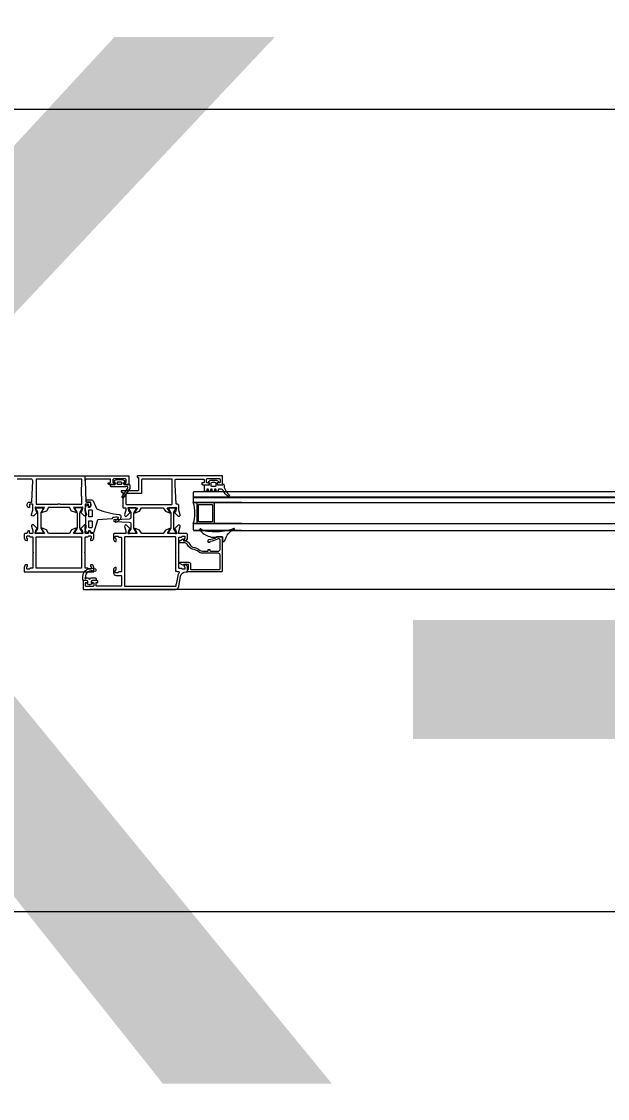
# Model space of a CAD drawing. Extents: x -9058 to 11890, y 0 to 4205.
# Drawn here: x 9159.2 to 9192.8, y 3751.1 to 3812.9 of the extents above; entities that cross this region are included whole.
import ezdxf
from ezdxf.enums import TextEntityAlignment as Align

# ---------------------------------------------------------------- set-up
doc = ezdxf.new("R2010")
doc.units = 0
doc.header["$MEASUREMENT"] = 0
doc.layers.get('0').update_dxf_attribs({"color": 9, "lineweight": 9})
doc.layers.add('M-TEFRIS2-015', color=129, linetype='Continuous', lineweight=9)
doc.layers.add('M-TEFRIS2-015 @ 20', color=129, linetype='Continuous', lineweight=9)
doc.styles.add('Arial', font='arial.ttf', dxfattribs={"height": 2.5})
doc.styles.add('MuuM_TEXT-STANDART', font='ARIALN.TTF')

# ---------------------------------------------------------------- blocks, each defined once
blk = doc.blocks.new('0a_roomno2')
at = {"style": 'Arial'}
blk.add_attdef('ODANO', (0, 1.505), '', height=3, dxfattribs=at)
blk.add_attdef('MEKANADI', text='', height=3, dxfattribs=at).set_placement((0.525, -4.75), align=Align.BOTTOM_LEFT)
at = {"style": 'MuuM_TEXT-STANDART', "width": 0.6}
for tag, p in [('YER01', (15, -7)), ('TAVAN01', (20.625, -7)), ('DUVAR01', (26.25, -7)), ('YER02', (15, -10.375)), ('TAVAN02', (20.625, -10.375)), ('DUVAR02', (26.25, -10.375)), ('YER03', (15, -13.75)), ('TAVAN03', (20.625, -13.75)), ('DUVAR03', (26.25, -13.75))]:
    blk.add_attdef(tag, text='', height=2.25, dxfattribs=at).set_placement(p, align=Align.MIDDLE_CENTER)
at = {"style": 'MuuM_TEXT-STANDART'}
blk.add_attdef('M2', text='', height=2.25, dxfattribs=at).set_placement((1.3231, -7.8046), align=Align.MIDDLE_LEFT)
at = {"style": 'MuuM_TEXT-STANDART', "width": 0.6}
blk.add_attdef('TEMIZTAVANYUKSEKLIGI', text='', height=2.25, dxfattribs=at).set_placement((2.7, -13.1619), align=Align.MIDDLE_LEFT)
blk = doc.blocks.new('*U644')
at = {"layer": 'M-TEFRIS2-015 @ 20'}
ref = blk.add_blockref('0a_roomno2', (8851.925, 3716.9), dxfattribs=dict(at, xscale=20, yscale=20, zscale=20))
ref.add_attrib('ODANO', ' PRS-1K-06', (8851.925, 3752), dxfattribs={"layer": '0', "height": 60, "style": 'Arial'})

msp = doc.modelspace()

# ---------------------------------------------------------------- linework, layer by layer
at = {"layer": 'M-TEFRIS2-015'}
for p, q in [((9162.862, 3786.554), (9162.862, 3786.85)), ((9169.063, 3785.898), (9169.112, 3785.948)), ((9169.063, 3785.898), (9169.063, 3785.31)), ((9169.063, 3785.648), (9217.208, 3785.648)), ((9169.112, 3785.948), (9217.208, 3785.948)), ((9169.063, 3785.61), (9217.208, 3785.61)), ((9171.837, 3785.31), (9169.063, 3785.31)), ((9169.08, 3785.31), (9217.208, 3785.31)), ((9169.263, 3785.31), (9169.263, 3784.11)), ((9170.263, 3785.31), (9170.263, 3784.11)), ((9171.837, 3784.11), (9169.063, 3784.11)), ((9169.063, 3784.11), (9169.063, 3783.76)), ((9169.08, 3784.11), (9217.208, 3784.11)), ((9169.063, 3783.76), (9169.113, 3783.71)), ((9169.08, 3783.71), (9217.208, 3783.71)), ((9171.837, 3783.71), (9169.113, 3783.71)), ((9171.837, 3783.71), (9169.569, 3783.71)), ((9281.881, 3780.338), (9163.123, 3780.338))]:
    msp.add_line(p, q, dxfattribs=at)
for points in [[(9155.058, 3807.873), (9295.058, 3807.873)], [(9157.058, 3763.873), (9157.058, 3761.873), (9293.058, 3761.873), (9293.058, 3763.873)]]:
    msp.add_lwpolyline(points, dxfattribs=at)
for points in [[(9157.368, 3786.848), (9165.348, 3786.848, -0.414214), (9165.358, 3786.838), (9165.358, 3786.358, -0.414214), (9165.348, 3786.348), (9165.128, 3786.348, -0.414214), (9165.058, 3786.418), (9165.058, 3786.438, -0.414214), (9165.068, 3786.448), (9165.168, 3786.448, 0.414214), (9165.218, 3786.498), (9165.218, 3786.618, 0.414214), (9165.168, 3786.668), (9164.498, 3786.668, 0.414214), (9164.448, 3786.618), (9164.448, 3786.498, 0.414214), (9164.498, 3786.448), (9164.598, 3786.448, -0.414214), (9164.608, 3786.438), (9164.608, 3786.418, -0.414214), (9164.538, 3786.348), (9164.228, 3786.348, -0.414214), (9164.178, 3786.398), (9164.178, 3786.448), (9164.278, 3786.448, 0.414214), (9164.308, 3786.478), (9164.308, 3786.648), (9164.178, 3786.648), (9164.178, 3786.658), (9163.911, 3786.658), (9163.911, 3786.648), (9163.761, 3786.648), (9163.761, 3786.658), (9163.431, 3786.658), (9163.431, 3786.648), (9163.281, 3786.648), (9163.281, 3786.658), (9162.962, 3786.658, 0.425337), (9162.862, 3786.555), (9162.907, 3785.367, 0.403083), (9162.937, 3785.338), (9163.058, 3785.338, -0.414214), (9163.178, 3785.218), (9163.178, 3785.128, -0.414214), (9163.078, 3785.028), (9163.068, 3785.028, -0.414214), (9163.058, 3785.038), (9163.058, 3785.188, 0.414214), (9163.028, 3785.218), (9162.888, 3785.218, 0.414214), (9162.858, 3785.188), (9162.858, 3784.883), (9162.928, 3784.622, -0.700084), (9162.82, 3784.547), (9162.802, 3784.559), (9162.631, 3784.732, -0.607471), (9162.647, 3784.792, 0.283637), (9162.669, 3784.814), (9162.718, 3784.998, 1.229391), (9162.668, 3785.028), (9162.194, 3785.028), (9162.356, 3784.762, -0.859449), (9162.326, 3784.737), (9162.081, 3784.829), (9161.96, 3785.028), (9160.756, 3785.028), (9160.634, 3784.829), (9160.389, 3784.737, -0.859449), (9160.359, 3784.762), (9160.522, 3785.028), (9160.047, 3785.028, 1.229391), (9159.997, 3784.998), (9160.046, 3784.814, 0.283637), (9160.069, 3784.792, -0.607471), (9160.085, 3784.732), (9159.914, 3784.559), (9159.896, 3784.547, -0.700084), (9159.788, 3784.622), (9159.858, 3784.883), (9159.858, 3785.188, 0.414214), (9159.828, 3785.218), (9159.688, 3785.218, 0.414214), (9159.658, 3785.188), (9159.658, 3785.038, -0.414214), (9159.648, 3785.028), (9159.638, 3785.028, -0.414214), (9159.538, 3785.128), (9159.538, 3785.218, -0.414214), (9159.658, 3785.338), (9159.779, 3785.338, 0.403083), (9159.809, 3785.367), (9159.854, 3786.555, 0.425337), (9159.754, 3786.658), (9159.435, 3786.658), (9159.435, 3786.648), (9159.285, 3786.648), (9159.285, 3786.658), (9158.955, 3786.658)], [(9168.119, 3785.216, -0.459137), (9168.083, 3785.244), (9168.029, 3786.338), (9168.029, 3786.608, -0.414214), (9168.079, 3786.658), (9169.659, 3786.658, -0.414214), (9169.689, 3786.628), (9169.689, 3786.468, -0.414214), (9169.659, 3786.438), (9169.559, 3786.438), (9169.559, 3786.388, 0.414214), (9169.609, 3786.338), (9169.919, 3786.338, 0.414214), (9169.989, 3786.408), (9169.989, 3786.428, 0.414214), (9169.979, 3786.438), (9169.879, 3786.438, -0.414214), (9169.829, 3786.488), (9169.829, 3786.638, -0.414214), (9169.879, 3786.688), (9170.549, 3786.688, -0.414214), (9170.599, 3786.638), (9170.599, 3786.488, -0.414214), (9170.549, 3786.438), (9170.449, 3786.438, 0.414214), (9170.439, 3786.428), (9170.439, 3786.408, 0.414214), (9170.509, 3786.338), (9170.729, 3786.338, 0.414214), (9170.739, 3786.348), (9170.739, 3786.828, 0.414214), (9170.729, 3786.838), (9165.864, 3786.838, 0.535184), (9165.84, 3786.804), (9165.859, 3786.76), (9165.889, 3786.76, -0.414214), (9165.919, 3786.73), (9165.919, 3786.018, -0.414214), (9165.889, 3785.988), (9164.944, 3785.988, 0.535184), (9164.92, 3785.954), (9164.931, 3785.929, 0.302776), (9164.959, 3785.91), (9164.989, 3785.91, -0.414214), (9165.019, 3785.88), (9165.019, 3785.048, 0.414214), (9165.049, 3785.018), (9165.167, 3785.018, -0.414214), (9165.197, 3784.988), (9165.197, 3784.873), (9165.127, 3784.612, 0.700084), (9165.235, 3784.537), (9165.253, 3784.549), (9165.424, 3784.722, 0.607471), (9165.408, 3784.782, -0.283637), (9165.386, 3784.804), (9165.336, 3784.988, -1.229391), (9165.387, 3785.018), (9165.861, 3785.018), (9165.698, 3784.752, 0.859449), (9165.729, 3784.727), (9165.974, 3784.819), (9166.095, 3785.018), (9167.34, 3785.018), (9167.462, 3784.819), (9167.707, 3784.727, 0.859449), (9167.737, 3784.752), (9167.575, 3785.018), (9168.049, 3785.018, -1.229391), (9168.099, 3784.988), (9168.05, 3784.804, -0.283637), (9168.027, 3784.782, 0.607471), (9168.011, 3784.722), (9168.183, 3784.549), (9168.201, 3784.537, 0.700084), (9168.308, 3784.612), (9168.239, 3784.873), (9168.239, 3785.118, 0.474196), (9168.119, 3785.216)], [(9170.82, 3786.348, 0.220745), (9171.13, 3785.754, -0.651907), (9171.074, 3785.686, -0.176952), (9170.782, 3786.001, 0.281357), (9170.639, 3786.089), (9170.558, 3786.089), (9170.544, 3786.089), (9170.537, 3786.088), (9170.53, 3786.087), (9170.522, 3786.084), (9170.515, 3786.08), (9170.509, 3786.074), (9170.504, 3786.068), (9170.499, 3786.061), (9170.496, 3786.054), (9170.494, 3786.039), (9170.494, 3785.963), (9170.494, 3785.96), (9170.493, 3785.957), (9170.492, 3785.954), (9170.491, 3785.952), (9170.488, 3785.949), (9170.486, 3785.947), (9170.483, 3785.945), (9170.48, 3785.944), (9170.474, 3785.943), (9170.394, 3785.943), (9170.391, 3785.943), (9170.388, 3785.944), (9170.385, 3785.945), (9170.383, 3785.947), (9170.38, 3785.949), (9170.378, 3785.952), (9170.376, 3785.954), (9170.375, 3785.957), (9170.374, 3785.963), (9170.374, 3786.039), (9170.374, 3786.046), (9170.372, 3786.054), (9170.369, 3786.061), (9170.365, 3786.068), (9170.36, 3786.074), (9170.353, 3786.08), (9170.346, 3786.084), (9170.339, 3786.087), (9170.324, 3786.089), (9170.317, 3786.088), (9170.31, 3786.087), (9170.302, 3786.084), (9170.295, 3786.08), (9170.289, 3786.074), (9170.284, 3786.068), (9170.279, 3786.061), (9170.276, 3786.054), (9170.274, 3786.039), (9170.274, 3785.963), (9170.274, 3785.96), (9170.273, 3785.957), (9170.272, 3785.954), (9170.271, 3785.952), (9170.268, 3785.949), (9170.266, 3785.947), (9170.263, 3785.945), (9170.26, 3785.944), (9170.254, 3785.943), (9170.174, 3785.943), (9170.171, 3785.943), (9170.168, 3785.944), (9170.165, 3785.945), (9170.163, 3785.947), (9170.16, 3785.949), (9170.158, 3785.952), (9170.156, 3785.954), (9170.155, 3785.957), (9170.154, 3785.963), (9170.154, 3786.039), (9170.154, 3786.046), (9170.152, 3786.054), (9170.149, 3786.061), (9170.145, 3786.068), (9170.14, 3786.074), (9170.133, 3786.08), (9170.126, 3786.084), (9170.119, 3786.087), (9170.104, 3786.089), (9170.097, 3786.088), (9170.09, 3786.087), (9170.082, 3786.084), (9170.075, 3786.08), (9170.069, 3786.074), (9170.064, 3786.068), (9170.059, 3786.061), (9170.056, 3786.054), (9170.054, 3786.039), (9170.054, 3785.963), (9170.054, 3785.96), (9170.053, 3785.957), (9170.052, 3785.954), (9170.051, 3785.952), (9170.048, 3785.949), (9170.046, 3785.947), (9170.043, 3785.945), (9170.04, 3785.944), (9170.034, 3785.943), (9169.954, 3785.943), (9169.951, 3785.943), (9169.948, 3785.944), (9169.945, 3785.945), (9169.943, 3785.947), (9169.94, 3785.949), (9169.938, 3785.952), (9169.936, 3785.954), (9169.935, 3785.957), (9169.934, 3785.963), (9169.934, 3786.039), (9169.934, 3786.046), (9169.932, 3786.054), (9169.929, 3786.061), (9169.925, 3786.068), (9169.92, 3786.074), (9169.913, 3786.08), (9169.906, 3786.084), (9169.899, 3786.087), (9169.884, 3786.089), (9169.877, 3786.088), (9169.87, 3786.087), (9169.862, 3786.084), (9169.855, 3786.08), (9169.849, 3786.074), (9169.844, 3786.068), (9169.839, 3786.061), (9169.836, 3786.054), (9169.834, 3786.039), (9169.834, 3785.963), (9169.834, 3785.96), (9169.833, 3785.957), (9169.832, 3785.954), (9169.831, 3785.952), (9169.828, 3785.949), (9169.826, 3785.947), (9169.823, 3785.945), (9169.82, 3785.944), (9169.814, 3785.943), (9169.734, 3785.943), (9169.731, 3785.943), (9169.728, 3785.944), (9169.725, 3785.945), (9169.723, 3785.947), (9169.72, 3785.949), (9169.718, 3785.952), (9169.716, 3785.954), (9169.715, 3785.957), (9169.714, 3785.963), (9169.714, 3786.301, -0.414214), (9169.744, 3786.331), (9169.975, 3786.331, 0.414214), (9170.005, 3786.361), (9170.005, 3786.426, 0.291535), (9169.994, 3786.444), (9169.946, 3786.464, -0.613042), (9169.943, 3786.527), (9170.062, 3786.59, -0.127095), (9170.125, 3786.606), (9170.325, 3786.606, -0.127095), (9170.388, 3786.59), (9170.497, 3786.533, -0.585233), (9170.497, 3786.463), (9170.45, 3786.439, 0.167811), (9170.445, 3786.426), (9170.445, 3786.361, 0.414214), (9170.475, 3786.331), (9170.77, 3786.331), (9170.77, 3786.395, -0.394677), (9170.82, 3786.348)], [(9162.865, 3783.892, 0.081633), (9162.865, 3784.872), (9162.865, 3784.952, -0.104779), (9162.881, 3785.025), (9162.941, 3785.16, -0.296563), (9162.959, 3785.172), (9163.025, 3785.172, -0.414214), (9163.055, 3785.142), (9163.055, 3785.107, 0.414214), (9163.08, 3785.082), (9163.16, 3785.082, 0.414214), (9163.185, 3785.107), (9163.185, 3785.297, 0.414214), (9163.15, 3785.332), (9162.935, 3785.332, -0.414214), (9162.915, 3785.352), (9162.915, 3785.442, -0.414214), (9162.935, 3785.462), (9163.225, 3785.462, -0.285747), (9163.315, 3785.407), (9163.506, 3784.978, 0.189764), (9163.56, 3784.929, 0.061836), (9164.817, 3784.622, -0.380587), (9164.905, 3784.522), (9164.905, 3784.442, -0.203536), (9164.875, 3784.37), (9164.687, 3784.189, -0.999219), (9164.604, 3784.275), (9164.755, 3784.422, 0.950364), (9164.757, 3784.462, 0.068684), (9164.457, 3784.452, 0.364538), (9164.415, 3784.402, -0.394287), (9164.397, 3784.382), (9163.594, 3784.327, 0.309555), (9163.571, 3784.31), (9163.353, 3783.608, -0.328426), (9163.305, 3783.572), (9163.21, 3783.572, -0.414214), (9163.185, 3783.597), (9163.185, 3783.657, 0.414214), (9163.16, 3783.682), (9163.08, 3783.682, 0.414214), (9163.055, 3783.657), (9163.055, 3783.622, -0.414214), (9163.025, 3783.592), (9162.959, 3783.592, -0.296563), (9162.941, 3783.604), (9162.881, 3783.739, -0.104779), (9162.865, 3783.812), (9162.865, 3783.892)], [(9159.438, 3783.548, 0.414222), (9159.358, 3783.468), (9159.358, 3783.298, 0.414214), (9159.508, 3783.148), (9159.548, 3783.148, 0.414214), (9159.558, 3783.158), (9159.558, 3783.219, 0.366034), (9159.533, 3783.249, -0.365977), (9159.508, 3783.278), (9159.508, 3783.368, -0.414214), (9159.538, 3783.398), (9159.648, 3783.398, -0.365977), (9159.677, 3783.373, 0.365977), (9159.707, 3783.348), (9159.828, 3783.348, -0.414214), (9159.858, 3783.318), (9159.858, 3782.478), (9159.888, 3782.448), (9159.858, 3782.418), (9159.858, 3781.578, -0.414214), (9159.828, 3781.548), (9159.707, 3781.548, 0.365977), (9159.677, 3781.523, -0.365977), (9159.648, 3781.498), (9159.538, 3781.498, -0.414214), (9159.508, 3781.528), (9159.508, 3781.618, -0.365977), (9159.533, 3781.648, 0.366034), (9159.558, 3781.678), (9159.558, 3781.738, 0.414214), (9159.548, 3781.748), (9159.508, 3781.748, 0.414214), (9159.358, 3781.598), (9159.358, 3781.358, 0.414214), (9159.368, 3781.348), (9163.348, 3781.348, 0.414214), (9163.358, 3781.358), (9163.358, 3781.598, 0.414214), (9163.208, 3781.748), (9163.168, 3781.748, 0.414214), (9163.158, 3781.738), (9163.158, 3781.678, 0.366034), (9163.183, 3781.648, -0.365977), (9163.208, 3781.618), (9163.208, 3781.528, -0.414214), (9163.178, 3781.498), (9163.068, 3781.498, -0.365977), (9163.038, 3781.523, 0.365977), (9163.009, 3781.548), (9162.888, 3781.548, -0.414214), (9162.858, 3781.578), (9162.858, 3782.418), (9162.828, 3782.448), (9162.858, 3782.478), (9162.858, 3783.318, -0.414214), (9162.888, 3783.348), (9163.009, 3783.348, 0.365977), (9163.038, 3783.373, -0.365977), (9163.068, 3783.398), (9163.178, 3783.398, -0.414214), (9163.208, 3783.368), (9163.208, 3783.278, -0.365977), (9163.183, 3783.249, 0.366034), (9163.158, 3783.219), (9163.158, 3783.158, 0.414214), (9163.168, 3783.148), (9163.208, 3783.148, 0.414214), (9163.358, 3783.298), (9163.358, 3783.468, 0.414214), (9163.278, 3783.548), (9163.208, 3783.548, -0.414214), (9163.178, 3783.578), (9163.178, 3783.598, 0.414214), (9163.078, 3783.698), (9163.068, 3783.698, 0.414214), (9163.058, 3783.688), (9163.058, 3783.578, -0.414214), (9163.028, 3783.548), (9162.888, 3783.548, -0.414214), (9162.858, 3783.578), (9162.858, 3783.694), (9162.928, 3783.955, 0.700084), (9162.82, 3784.03), (9162.802, 3784.017), (9162.631, 3783.845, 0.607471), (9162.647, 3783.785, -0.283637), (9162.669, 3783.763), (9162.718, 3783.579, -1.229391), (9162.668, 3783.548), (9162.194, 3783.548), (9162.355, 3783.813, 0.713664), (9162.331, 3783.842), (9162.081, 3783.748), (9161.96, 3783.548), (9160.756, 3783.548), (9160.634, 3783.748), (9160.384, 3783.842, 0.713664), (9160.36, 3783.813), (9160.522, 3783.548), (9160.047, 3783.548, -1.229391), (9159.997, 3783.579), (9160.046, 3783.763, -0.283637), (9160.069, 3783.785, 0.607471), (9160.085, 3783.845), (9159.914, 3784.017), (9159.896, 3784.03, 0.700084), (9159.788, 3783.955), (9159.858, 3783.694), (9159.858, 3783.578, -0.414214), (9159.828, 3783.548), (9159.688, 3783.548, -0.414214), (9159.658, 3783.578), (9159.658, 3783.688, 0.414214), (9159.648, 3783.698), (9159.638, 3783.698, 0.414214), (9159.538, 3783.598), (9159.538, 3783.578, -0.414214), (9159.508, 3783.548), (9159.438, 3783.548)]]:
    msp.add_lwpolyline(points, format="xyb", dxfattribs=at)
for points in [[(9162.668, 3785.218), (9162.668, 3785.688), (9162.658, 3785.688), (9162.658, 3786.188), (9162.668, 3786.188), (9162.668, 3786.658), (9160.048, 3786.658), (9160.048, 3786.188), (9160.058, 3786.188), (9160.058, 3785.688), (9160.048, 3785.688), (9160.048, 3785.218), (9161.283, 3785.218), (9161.283, 3785.238), (9161.433, 3785.238), (9161.433, 3785.218)], [(9162.658, 3783.348), (9162.658, 3781.548), (9160.058, 3781.548), (9160.058, 3783.348)]]:
    msp.add_lwpolyline(points, close=True, dxfattribs=at)
for points in [[(9164.543, 3786.342, 0.414214), (9164.578, 3786.377), (9164.578, 3786.457, 0.186103), (9164.574, 3786.467), (9164.534, 3786.509, -0.501687), (9164.545, 3786.573), (9164.634, 3786.618, -0.118551), (9164.713, 3786.637), (9164.943, 3786.637, -0.118551), (9165.023, 3786.618), (9165.111, 3786.573, -0.501687), (9165.122, 3786.509), (9165.082, 3786.467, 0.186103), (9165.078, 3786.457), (9165.078, 3786.377, 0.414214), (9165.113, 3786.342), (9165.393, 3786.342, -0.414214), (9165.433, 3786.302), (9165.433, 3786.157, -0.176484), (9165.421, 3786.125), (9165.049, 3785.591, -0.940455), (9164.985, 3785.639), (9165.303, 3786.144, 0.992608), (9165.202, 3786.21), (9164.363, 3786.21, -0.414214), (9164.323, 3786.25), (9164.323, 3786.302, -0.414214), (9164.363, 3786.342)], [(9164.738, 3786.347, -0.414214), (9164.713, 3786.372), (9164.713, 3786.472, -0.414214), (9164.738, 3786.497), (9164.918, 3786.497, -0.414214), (9164.943, 3786.472), (9164.943, 3786.372, -0.414214), (9164.918, 3786.347)], [(9166.089, 3785.838), (9165.249, 3785.838, 0.414214), (9165.199, 3785.788), (9165.199, 3785.248, 0.414214), (9165.249, 3785.198), (9167.809, 3785.198, 0.414214), (9167.859, 3785.248), (9167.859, 3786.658), (9166.149, 3786.658, 0.414214), (9166.099, 3786.608), (9166.099, 3785.848, -0.414214)], [(9170.331, 3786.472, -0.359904), (9170.355, 3786.443), (9170.355, 3786.267, -0.414214), (9170.325, 3786.237), (9170.125, 3786.237, -0.414214), (9170.095, 3786.267), (9170.095, 3786.443, -0.359904), (9170.12, 3786.472, -0.094739)], [(9169.363, 3785.18, -0.414214), (9169.393, 3785.21), (9170.133, 3785.21, -0.414214), (9170.163, 3785.18), (9170.163, 3784.24, -0.414214), (9170.133, 3784.21), (9169.393, 3784.21, -0.414214), (9169.363, 3784.24)], [(9160.322, 3783.867, 0.131652), (9160.336, 3783.817), (9160.443, 3783.63, -0.131652), (9160.447, 3783.615), (9160.447, 3783.59, -0.414214), (9160.417, 3783.56), (9160.057, 3783.56, -0.414214), (9160.027, 3783.59), (9160.027, 3783.615, -0.131652), (9160.031, 3783.63), (9160.139, 3783.817, 0.131652), (9160.152, 3783.867), (9160.152, 3784.713, 0.131652), (9160.139, 3784.763), (9160.031, 3784.949, -0.131652), (9160.027, 3784.964), (9160.027, 3784.99, -0.414214), (9160.057, 3785.02), (9160.417, 3785.02, -0.414214), (9160.447, 3784.99), (9160.447, 3784.964, -0.131652), (9160.443, 3784.949), (9160.336, 3784.763, 0.131652), (9160.322, 3784.713)], [(9162.393, 3783.867, -0.131652), (9162.38, 3783.817), (9162.272, 3783.63, 0.131652), (9162.268, 3783.615), (9162.268, 3783.59, 0.414214), (9162.298, 3783.56), (9162.658, 3783.56, 0.414214), (9162.688, 3783.59), (9162.688, 3783.615, 0.131652), (9162.684, 3783.63), (9162.577, 3783.817, -0.131652), (9162.563, 3783.867), (9162.563, 3784.713, -0.131652), (9162.577, 3784.763), (9162.684, 3784.949, 0.131652), (9162.688, 3784.964), (9162.688, 3784.99, 0.414214), (9162.658, 3785.02), (9162.298, 3785.02, 0.414214), (9162.268, 3784.99), (9162.268, 3784.964, 0.131652), (9162.272, 3784.949), (9162.38, 3784.763, -0.131652), (9162.393, 3784.713)], [(9163.255, 3784.524, -0.414214), (9163.225, 3784.494), (9163.095, 3784.494, -0.414214), (9163.065, 3784.524), (9163.065, 3784.864, -0.414214), (9163.095, 3784.894), (9163.225, 3784.894, -0.414214), (9163.255, 3784.864)], [(9165.392, 3784.198, -0.403142), (9165.489, 3784.098), (9165.489, 3783.857, -0.131652), (9165.475, 3783.807), (9165.368, 3783.62, 0.131652), (9165.364, 3783.605), (9165.364, 3783.58, 0.414214), (9165.394, 3783.55), (9165.754, 3783.55, 0.414214), (9165.784, 3783.58), (9165.784, 3783.605, 0.131652), (9165.78, 3783.62), (9165.672, 3783.807, -0.131652), (9165.659, 3783.857), (9165.659, 3784.703, -0.131652), (9165.672, 3784.753), (9165.78, 3784.94, 0.131652), (9165.784, 3784.955), (9165.784, 3784.98, 0.414214), (9165.754, 3785.01), (9165.394, 3785.01, 0.414214), (9165.364, 3784.98), (9165.364, 3784.955, 0.131652), (9165.368, 3784.94), (9165.475, 3784.753, -0.131652), (9165.489, 3784.703), (9165.489, 3784.462, -0.403142), (9165.392, 3784.362), (9164.537, 3784.33, 0.962756), (9164.537, 3784.23)], [(9167.775, 3783.865, -0.131652), (9167.762, 3783.815), (9167.654, 3783.629, 0.131652), (9167.65, 3783.614), (9167.65, 3783.588, 0.414214), (9167.68, 3783.558), (9168.04, 3783.558, 0.414214), (9168.07, 3783.588), (9168.07, 3783.614, 0.131652), (9168.066, 3783.629), (9167.958, 3783.815, -0.131652), (9167.945, 3783.865), (9167.945, 3784.712, -0.131652), (9167.958, 3784.762), (9168.066, 3784.948, 0.131652), (9168.07, 3784.963), (9168.07, 3784.988, 0.414214), (9168.04, 3785.018), (9167.68, 3785.018, 0.414214), (9167.65, 3784.988), (9167.65, 3784.963, 0.131652), (9167.654, 3784.948), (9167.762, 3784.762, -0.131652), (9167.775, 3784.712)], [(9167.958, 3784.753), (9168.066, 3784.94, 0.131652), (9168.07, 3784.955), (9168.07, 3784.98, 0.414214), (9168.04, 3785.01), (9167.68, 3785.01, 0.414214), (9167.65, 3784.98), (9167.65, 3784.955, 0.131652), (9167.654, 3784.94), (9167.762, 3784.753, -0.131652), (9167.775, 3784.703), (9167.775, 3783.857, -0.131652), (9167.762, 3783.807), (9167.654, 3783.62, 0.131652), (9167.65, 3783.605), (9167.65, 3783.58, 0.414214), (9167.68, 3783.55), (9168.04, 3783.55, 0.414214), (9168.07, 3783.58), (9168.07, 3783.605, 0.131652), (9168.066, 3783.62), (9167.958, 3783.807, -0.131652), (9167.945, 3783.857), (9167.945, 3784.703, -0.131652)], [(9168.389, 3783.338, 0.365977), (9168.419, 3783.363, -0.365977), (9168.449, 3783.388), (9168.559, 3783.388, -0.414214), (9168.589, 3783.358), (9168.589, 3783.268, -0.365977), (9168.564, 3783.239, 0.366034), (9168.539, 3783.209), (9168.539, 3783.148, 0.414214), (9168.549, 3783.138), (9168.589, 3783.138, 0.414214), (9168.739, 3783.288), (9168.739, 3783.458, 0.414214), (9168.659, 3783.538), (9168.239, 3783.538, -0.493043), (9168.21, 3783.576), (9168.308, 3783.945, 0.700084), (9168.201, 3784.02), (9168.183, 3784.007), (9168.011, 3783.835, 0.607471), (9168.027, 3783.775, -0.283637), (9168.05, 3783.753), (9168.099, 3783.569, -1.229391), (9168.049, 3783.538), (9167.628, 3783.538, -0.585524), (9167.602, 3783.584), (9167.736, 3783.803, 0.713664), (9167.712, 3783.832), (9167.462, 3783.738), (9167.349, 3783.553, -0.261412), (9167.323, 3783.538), (9166.112, 3783.538, -0.261412), (9166.087, 3783.553), (9165.974, 3783.738), (9165.724, 3783.832, 0.713664), (9165.7, 3783.803), (9165.833, 3783.584, -0.585524), (9165.808, 3783.538), (9165.387, 3783.538, -1.229391), (9165.336, 3783.569), (9165.386, 3783.753, -0.283637), (9165.408, 3783.775, 0.607471), (9165.424, 3783.835), (9165.253, 3784.007), (9165.235, 3784.02, 0.700084), (9165.127, 3783.945), (9165.197, 3783.684), (9165.197, 3783.568, -0.414214), (9165.167, 3783.538), (9164.519, 3783.538, 0.414214), (9164.489, 3783.508), (9164.489, 3783.188, 0.414222), (9164.589, 3783.088), (9164.629, 3783.088, 0.414214), (9164.639, 3783.098), (9164.639, 3783.209, 0.366034), (9164.614, 3783.239, -0.365977), (9164.589, 3783.268), (9164.589, 3783.358, -0.414214), (9164.619, 3783.388), (9164.729, 3783.388, -0.365977), (9164.758, 3783.363, 0.365977), (9164.788, 3783.338), (9164.909, 3783.338, -0.414214), (9164.939, 3783.308), (9164.939, 3782.368), (9164.969, 3782.338), (9164.939, 3782.308), (9164.939, 3781.368, -0.414214), (9164.909, 3781.338), (9164.788, 3781.338, 0.365977), (9164.758, 3781.313, -0.365977), (9164.729, 3781.288), (9164.619, 3781.288, -0.414214), (9164.589, 3781.318), (9164.589, 3781.408, -0.365977), (9164.614, 3781.438, 0.366034), (9164.639, 3781.468), (9164.639, 3781.578, 0.414214), (9164.629, 3781.588), (9164.589, 3781.588, 0.414214), (9164.489, 3781.488), (9164.489, 3781.288, 0.414214), (9164.639, 3781.138), (9164.909, 3781.138, -0.414214), (9164.939, 3781.108), (9164.939, 3780.548, -0.414214), (9164.909, 3780.518), (9163.519, 3780.518, -0.414214), (9163.489, 3780.548), (9163.489, 3780.708, -0.414214), (9163.519, 3780.738), (9163.589, 3780.738), (9163.589, 3780.788, 0.414214), (9163.539, 3780.838), (9163.284, 3780.838, 0.414214), (9163.214, 3780.768), (9163.214, 3780.748, 0.414214), (9163.224, 3780.738), (9163.299, 3780.738, -0.414214), (9163.349, 3780.688), (9163.349, 3780.548, -0.414214), (9163.299, 3780.498), (9162.929, 3780.498, -0.414214), (9162.879, 3780.548), (9162.879, 3780.688, -0.414214), (9162.929, 3780.738), (9163.004, 3780.738, 0.414214), (9163.014, 3780.748), (9163.014, 3780.768, 0.414214), (9162.944, 3780.838), (9162.769, 3780.838, 0.414214), (9162.739, 3780.808), (9162.739, 3780.368, 0.414214), (9162.769, 3780.338), (9168.039, 3780.338, 0.363975), (9168.236, 3780.504), (9168.339, 3781.091, -0.36397), (9168.634, 3781.338), (9168.709, 3781.338, 0.414214), (9168.739, 3781.368), (9168.739, 3781.588, 0.414214), (9168.589, 3781.738), (9168.549, 3781.738, 0.414214), (9168.539, 3781.728), (9168.539, 3781.668, 0.366034), (9168.564, 3781.638, -0.365977), (9168.589, 3781.608), (9168.589, 3781.518, -0.414214), (9168.559, 3781.488), (9168.449, 3781.488, -0.365977), (9168.419, 3781.513, 0.365977), (9168.389, 3781.538), (9168.269, 3781.538, -0.414214), (9168.239, 3781.568), (9168.239, 3782.408), (9168.209, 3782.438), (9168.239, 3782.468), (9168.239, 3783.308, -0.414214), (9168.269, 3783.338)], [(9163.255, 3783.904, -0.414214), (9163.225, 3783.874), (9163.095, 3783.874, -0.414214), (9163.065, 3783.904), (9163.065, 3784.244, -0.414214), (9163.095, 3784.274), (9163.225, 3784.274, -0.414214), (9163.255, 3784.244)], [(9170.733, 3783.34), (9170.733, 3783.12, 0.414214), (9170.763, 3783.09), (9170.801, 3783.09, 0.356389), (9170.899, 3783.17, -0.262181), (9171.413, 3783.763, 0.316752), (9171.433, 3783.791, 0.499585), (9171.394, 3783.82, -0.048291), (9170.839, 3783.678, -0.086497), (9169.74, 3783.682, -0.16681), (9169.512, 3783.793, 0.169383), (9169.492, 3783.807), (9169.479, 3783.81, 0.513067), (9169.432, 3783.744, 0.159858), (9170.007, 3783.364, 0.178819), (9170.373, 3783.346), (9170.392, 3783.357, -0.13005), (9170.442, 3783.37), (9170.703, 3783.37, -0.414214)], [(9168.038, 3780.518, 0.207097), (9168.089, 3780.541), (9168.089, 3780.638), (9168.107, 3780.638), (9168.191, 3781.117, -0.106114), (9168.262, 3781.292, 0.602221), (9168.238, 3781.338), (9168.189, 3781.338, -0.162278), (9168.129, 3781.358), (9168.089, 3781.358, -0.414214), (9168.059, 3781.388), (9168.059, 3783.308, 0.414214), (9168.009, 3783.358), (9165.169, 3783.358, 0.414214), (9165.119, 3783.308), (9165.119, 3780.518)], [(9169.919, 3782.559), (9169.919, 3782.599, -0.414214), (9169.949, 3782.629), (9169.989, 3782.629, -0.414214), (9170.019, 3782.599), (9170.019, 3782.579, 0.414214), (9170.069, 3782.529), (9170.499, 3782.529, 0.414214), (9170.599, 3782.629), (9170.599, 3783.178, 0.414214), (9170.549, 3783.228), (9170.498, 3783.228, 0.127567), (9170.464, 3783.22, -0.09888), (9170.046, 3783.086, 0.367727), (9170.019, 3783.057, -0.399482), (9169.989, 3783.029), (9169.949, 3783.029, -0.414214), (9169.919, 3783.059), (9169.919, 3783.15, -0.400329), (9169.967, 3783.2, 0.114933), (9170.404, 3783.323, -0.127017), (9170.5, 3783.348), (9170.689, 3783.348, -0.414214), (9170.719, 3783.318), (9170.719, 3781.378, -0.414214), (9170.689, 3781.348), (9168.769, 3781.348, -0.414214), (9168.739, 3781.378), (9168.739, 3781.438, -0.414214), (9168.769, 3781.468), (9168.789, 3781.468), (9168.789, 3781.768), (9168.519, 3781.768), (9168.499, 3781.733, -0.414214), (9168.458, 3781.723), (9168.288, 3781.821, -0.767327), (9168.306, 3781.888), (9168.809, 3781.888, -0.414214), (9168.909, 3781.788), (9168.909, 3781.518, 0.414214), (9168.959, 3781.468), (9170.549, 3781.468, 0.414214), (9170.599, 3781.518), (9170.599, 3782.309, 0.414214), (9170.499, 3782.409), (9169.586, 3782.409, -0.172094), (9169.384, 3782.48, 0.126051), (9169.024, 3782.646, -0.197455), (9168.819, 3782.778), (9168.711, 3782.932, 0.244698), (9168.563, 3783.008), (9168.284, 3783.008, -0.767327), (9168.257, 3783.11), (9168.454, 3783.224, -0.57735), (9168.499, 3783.198), (9168.499, 3783.128), (9168.563, 3783.128, -0.244698), (9168.809, 3783.001), (9168.912, 3782.846, 0.197455), (9169.04, 3782.764, -0.126051), (9169.455, 3782.574, 0.178336), (9169.586, 3782.529), (9169.889, 3782.529, 0.414214)], [(9162.959, 3780.719), (9163.019, 3780.719), (9163.019, 3780.799, 0.236068), (9162.939, 3780.839), (9162.774, 3780.839, -0.414214), (9162.724, 3780.889), (9162.724, 3781.06, -0.557109), (9163.447, 3781.508, -0.284432), (9163.489, 3781.441, -0.557109), (9163.38, 3781.373, 0.59685), (9162.876, 3781.019, 2.161979), (9162.911, 3780.989), (9163.054, 3780.989, 1), (9163.174, 3780.989), (9163.439, 3780.989, -0.414214), (9163.489, 3780.939), (9163.489, 3780.889, -0.414214), (9163.439, 3780.839), (9163.289, 3780.839, 0.236068), (9163.209, 3780.799), (9163.209, 3780.719), (9163.269, 3780.719), (9163.269, 3780.685, -0.323522), (9163.234, 3780.638), (9163.141, 3780.607, -0.019238), (9163.134, 3780.605), (9163.094, 3780.605, -0.019238), (9163.086, 3780.607), (9162.993, 3780.638, -0.323522), (9162.959, 3780.685)]]:
    msp.add_lwpolyline(points, format="xyb", close=True, dxfattribs=at)
for centre, radius, start, end in [((9167.313, 3784.71), 1.85, 341.07536, 18.92464), ((9164.619, 3781.418), 0.03, 99.59407, 180)]:
    msp.add_arc(centre, radius, start, end, dxfattribs=at)

# ---------------------------------------------------------------- block references
at = {"layer": 'M-TEFRIS2-015', "color": 6}
msp.add_blockref('*U644', (0, 0), dxfattribs=at)

doc.saveas('drawing.dxf')
